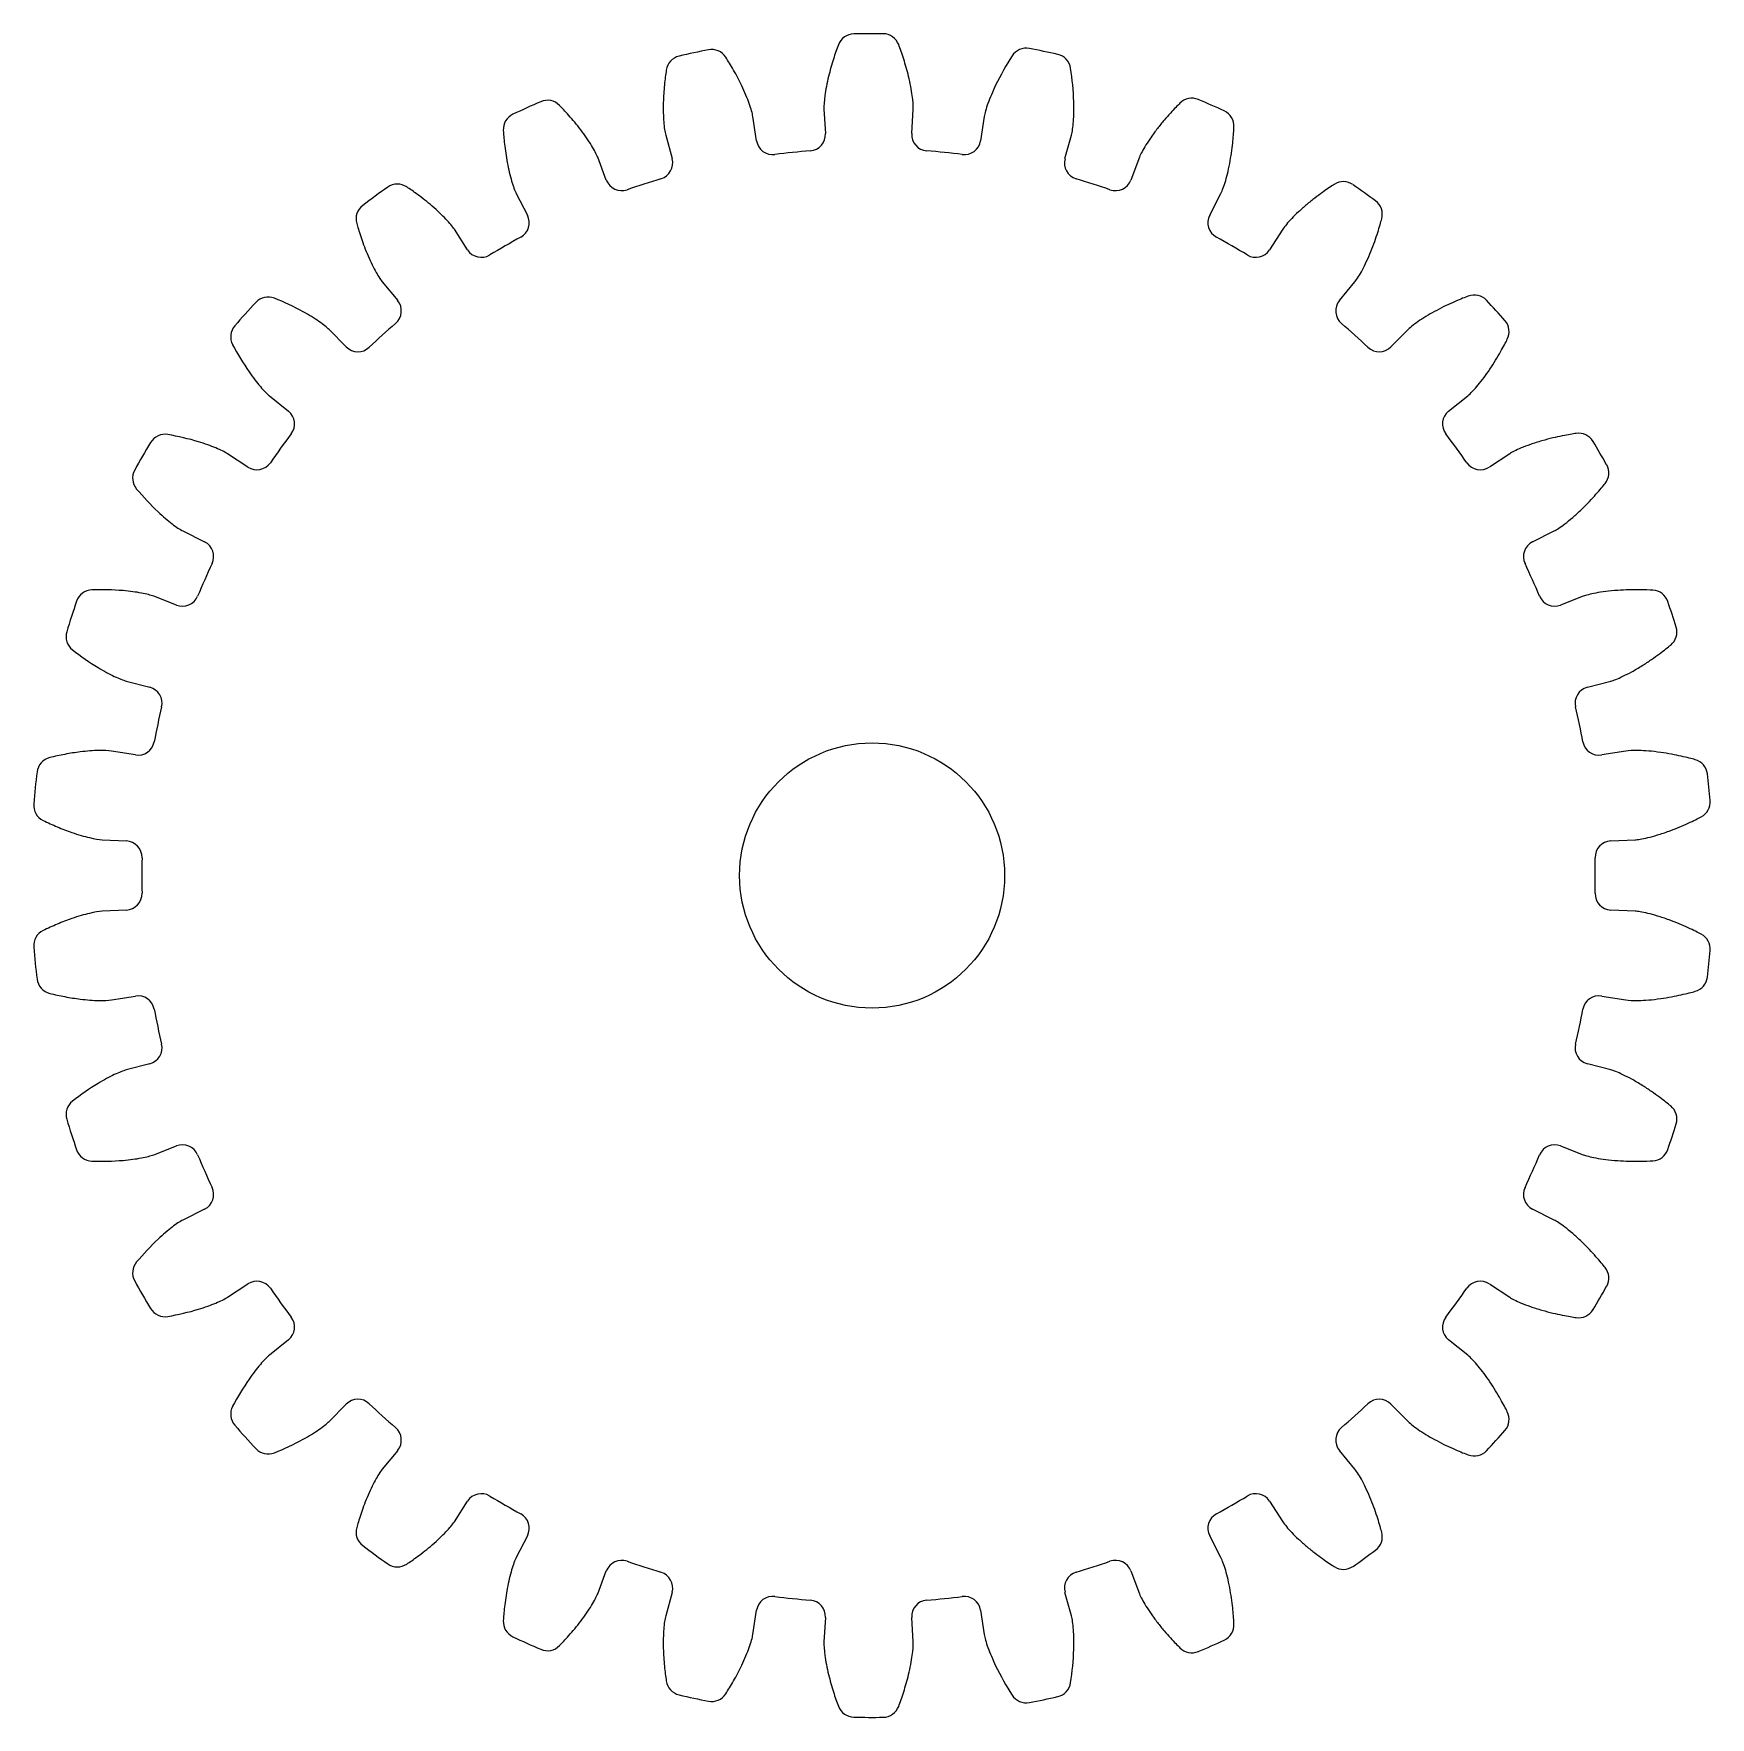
# Model space of a CAD drawing. Header units: millimetres. Extents: x 70.8 to 121.4, y 194.4 to 245.2.
import ezdxf

# ---------------------------------------------------------------- set-up
doc = ezdxf.new("R2010")
doc.units = ezdxf.units.MM
doc.header["$LTSCALE"] = 23.1
doc.layers.get('0').update_dxf_attribs({"linetype": 'CONTINUOUS'})

msp = doc.modelspace()

# ---------------------------------------------------------------- linework, layer by layer
at = {"color": 7, "linetype": 'CONTINUOUS'}
for p, q in [((94.679, 242.971), (94.722, 242.237)), ((97.328, 242.237), (97.37, 242.971)), ((92.644, 242.018), (92.533, 242.745)), ((99.516, 242.745), (99.405, 242.018)), ((89.901, 242.186), (90.095, 241.477)), ((101.954, 241.477), (102.148, 242.186)), ((88.109, 240.831), (87.849, 241.519)), ((104.201, 241.519), (103.941, 240.831)), ((85.391, 240.424), (85.728, 239.771)), ((106.322, 239.771), (106.659, 240.424)), ((83.919, 238.727), (83.522, 239.345)), ((108.528, 239.345), (108.131, 238.727)), ((81.345, 237.764), (81.811, 237.195)), ((110.239, 237.195), (110.705, 237.764)), ((80.258, 235.797), (79.741, 236.32)), ((112.308, 236.32), (111.791, 235.797)), ((77.941, 234.32), (78.515, 233.86)), ((113.535, 233.86), (114.109, 234.32)), ((77.287, 232.17), (76.672, 232.574)), ((115.377, 232.574), (114.763, 232.17)), ((75.327, 230.244), (75.984, 229.914)), ((116.066, 229.914), (116.723, 230.244)), ((75.134, 228.005), (74.449, 228.273)), ((117.6, 228.273), (116.915, 228.005)), ((73.618, 225.713), (74.329, 225.527)), ((117.721, 225.527), (118.432, 225.713)), ((73.894, 223.484), (73.169, 223.603)), ((118.881, 223.603), (118.155, 223.484)), ((72.888, 220.926), (73.622, 220.892)), ((118.427, 220.892), (119.162, 220.926)), ((73.622, 218.803), (72.888, 218.769)), ((119.162, 218.769), (118.427, 218.803)), ((73.169, 216.092), (73.894, 216.211)), ((118.155, 216.211), (118.881, 216.092)), ((74.329, 214.168), (73.618, 213.982)), ((118.432, 213.982), (117.721, 214.168)), ((74.449, 211.422), (75.134, 211.69)), ((116.915, 211.69), (117.6, 211.422)), ((75.984, 209.781), (75.327, 209.451)), ((116.723, 209.451), (116.066, 209.781)), ((76.672, 207.121), (77.287, 207.525)), ((114.763, 207.525), (115.377, 207.121)), ((78.515, 205.835), (77.941, 205.375)), ((114.109, 205.375), (113.535, 205.835)), ((79.741, 203.375), (80.258, 203.898)), ((111.791, 203.898), (112.308, 203.375)), ((81.811, 202.5), (81.345, 201.931)), ((110.705, 201.931), (110.239, 202.5)), ((83.522, 200.35), (83.919, 200.968)), ((108.131, 200.968), (108.528, 200.35)), ((85.728, 199.924), (85.391, 199.271)), ((106.659, 199.271), (106.322, 199.924)), ((87.849, 198.176), (88.109, 198.864)), ((103.941, 198.864), (104.201, 198.176)), ((90.095, 198.218), (89.901, 197.509)), ((102.148, 197.509), (101.954, 198.218)), ((92.533, 196.95), (92.644, 197.677)), ((99.405, 197.677), (99.516, 196.95)), ((94.722, 197.458), (94.679, 196.724)), ((97.37, 196.724), (97.328, 197.458))]:
    msp.add_line(p, q, dxfattribs=at)
msp.add_circle((96.133, 219.847), 4, dxfattribs=at)
for centre, radius, start, end in [((95.589, 244.734), 0.508, 91.2533, 159.3942), ((96.133, 219.847), 25.4, 89.2487, 91.2533), ((96.459, 244.737), 0.508, 20.63, 89.2487), ((90.42, 244.075), 0.508, 103.2674, 171.5489), ((96.133, 219.847), 25.4, 101.2237, 103.2674), ((91.288, 244.263), 0.508, 32.4784, 101.2237), ((100.785, 244.301), 0.508, 79.2281, 147.2585), ((96.133, 219.847), 25.4, 77.2629, 79.2281), ((101.621, 244.127), 0.508, 8.7614, 77.2629), ((96.133, 219.847), 25.4, 113.189, 115.2697), ((86.331, 242.729), 0.508, 44.3162, 113.189), ((105.782, 242.793), 0.508, 67.1928, 135.1452), ((96.133, 219.847), 25.4, 65.2656, 67.1928), ((106.548, 242.456), 0.508, 356.8714, 65.2656), ((85.507, 242.358), 0.508, 115.2697, 183.7121), ((93.135, 242.093), 0.496, 188.6823, 277.4086), ((94.226, 242.208), 0.496, 274.5914, 3.3177), ((97.823, 242.208), 0.496, 176.6823, 265.4086), ((98.915, 242.093), 0.496, 262.5914, 351.3177), ((89.617, 241.345), 0.496, 286.5914, 15.3177), ((96.013, 219.955), 21.828, 94.5914, 97.4086), ((96.036, 219.955), 21.828, 82.5914, 85.4086), ((102.433, 241.345), 0.496, 164.6823, 253.4086), ((88.573, 241.006), 0.496, 200.6823, 289.4086), ((95.991, 219.951), 21.828, 106.5914, 109.4086), ((96.058, 219.951), 21.828, 70.5914, 73.4086), ((103.477, 241.006), 0.496, 250.5914, 339.3177), ((96.133, 219.847), 25.4, 125.146, 127.2602), ((81.804, 240.201), 0.508, 56.1567, 125.146), ((110.357, 240.275), 0.508, 55.1492, 123.0475), ((96.133, 219.847), 25.4, 53.2568, 55.1492), ((81.063, 239.659), 0.508, 127.2602, 195.8702), ((111.024, 239.794), 0.508, 344.9667, 53.2568), ((85.287, 239.543), 0.496, 298.5914, 27.3177), ((106.762, 239.543), 0.496, 152.6823, 241.4086), ((95.971, 219.941), 21.828, 118.5914, 121.4086), ((96.079, 219.941), 21.828, 58.5914, 61.4086), ((84.337, 238.995), 0.496, 212.6823, 301.4086), ((107.713, 238.995), 0.496, 238.5914, 327.3177), ((77.9, 236.793), 0.508, 68.0136, 137.0967), ((114.309, 236.855), 0.508, 43.0991, 110.9619), ((96.133, 219.847), 25.4, 137.0967, 139.2393), ((81.427, 236.88), 0.496, 310.5914, 39.3177), ((110.623, 236.88), 0.496, 140.6823, 229.4086), ((96.133, 219.847), 25.4, 41.2367, 43.0991), ((77.279, 236.1), 0.508, 139.2393, 208.0093), ((95.952, 219.928), 21.828, 130.5914, 133.4086), ((96.097, 219.928), 21.828, 46.5914, 49.4086), ((114.852, 236.256), 0.508, 333.0503, 41.2367), ((80.611, 236.146), 0.496, 224.6823, 313.4086), ((111.438, 236.146), 0.496, 226.5914, 315.3177), ((78.204, 233.473), 0.496, 322.5914, 51.3177), ((113.845, 233.473), 0.496, 128.6823, 217.4086), ((117.46, 232.684), 0.508, 31.0447, 98.8893), ((96.133, 219.847), 25.4, 149.0431, 151.208), ((74.787, 232.652), 0.508, 79.8987, 149.0431), ((95.937, 219.911), 21.828, 142.5914, 145.4086), ((96.112, 219.911), 21.828, 34.5914, 37.4086), ((96.133, 219.847), 25.4, 29.2062, 31.0447), ((77.559, 232.585), 0.496, 236.6823, 325.4086), ((114.49, 232.585), 0.496, 214.5914, 303.3177), ((117.861, 231.994), 0.508, 321.1203, 29.2062), ((74.318, 231.836), 0.508, 151.208, 220.1184), ((75.761, 229.47), 0.496, 334.5914, 63.3177), ((116.289, 229.47), 0.496, 116.6823, 205.4086), ((95.926, 219.892), 21.828, 154.5914, 157.4086), ((96.124, 219.892), 21.828, 22.5914, 25.4086), ((96.133, 219.847), 25.4, 160.9875, 163.1677), ((72.599, 227.957), 0.508, 91.819, 160.9875), ((75.314, 228.468), 0.496, 248.6823, 337.4086), ((116.735, 228.468), 0.496, 202.5914, 291.3177), ((119.671, 227.947), 0.508, 18.9885, 86.8348), ((96.133, 219.847), 25.4, 17.1665, 18.9885), ((72.308, 227.056), 0.508, 163.1677, 232.1915), ((119.916, 227.194), 0.508, 309.1714, 17.1665), ((74.203, 225.047), 0.496, 346.5914, 75.3177), ((117.847, 225.047), 0.496, 104.6823, 193.4086), ((95.919, 219.87), 21.828, 166.5914, 169.4086), ((96.131, 219.87), 21.828, 10.5914, 13.4086), ((73.975, 223.973), 0.496, 260.6823, 349.4086), ((118.075, 223.973), 0.496, 190.5914, 279.3177), ((71.43, 222.91), 0.508, 103.7772, 172.9322), ((120.843, 222.852), 0.508, 6.933, 74.8045), ((96.133, 219.847), 25.4, 172.9322, 175.1203), ((96.133, 219.847), 25.4, 5.1195, 6.933), ((71.331, 221.965), 0.508, 175.1203, 244.2263), ((120.926, 222.069), 0.508, 297.1977, 5.1195), ((73.599, 220.396), 0.496, 358.5914, 87.3177), ((118.451, 220.396), 0.496, 92.6823, 181.4086), ((95.916, 219.847), 21.828, 178.5914, 181.4086), ((96.133, 219.847), 21.828, 358.5914, 1.4086), ((73.599, 219.299), 0.496, 272.6823, 1.4086), ((118.451, 219.299), 0.496, 178.5914, 267.3177), ((71.331, 217.73), 0.508, 115.7737, 184.8797), ((120.926, 217.626), 0.508, 354.8805, 62.8023), ((96.133, 219.847), 25.4, 184.8797, 187.0678), ((96.133, 219.847), 25.4, 353.067, 354.8805), ((71.43, 216.785), 0.508, 187.0678, 256.2228), ((120.843, 216.843), 0.508, 285.1955, 353.067), ((73.975, 215.722), 0.496, 10.5914, 99.3177), ((118.075, 215.722), 0.496, 80.6823, 169.4086), ((95.919, 219.825), 21.828, 190.5914, 193.4086), ((96.131, 219.825), 21.828, 346.5914, 349.4086), ((74.203, 214.648), 0.496, 284.6823, 13.4086), ((117.847, 214.648), 0.496, 166.5914, 255.3177), ((72.308, 212.639), 0.508, 127.8085, 196.8323), ((119.916, 212.501), 0.508, 342.8335, 50.8286), ((96.133, 219.847), 25.4, 196.8323, 199.0125), ((96.133, 219.847), 25.4, 341.0115, 342.8335), ((72.599, 211.738), 0.508, 199.0125, 268.181), ((75.314, 211.227), 0.496, 22.5914, 111.3177), ((95.926, 219.803), 21.828, 202.5914, 205.4086), ((96.124, 219.803), 21.828, 334.5914, 337.4086), ((116.735, 211.227), 0.496, 68.6823, 157.4086), ((119.671, 211.748), 0.508, 273.1652, 341.0115), ((75.761, 210.225), 0.496, 296.6823, 25.4086), ((116.289, 210.225), 0.496, 154.5914, 243.3177), ((74.318, 207.859), 0.508, 139.8816, 208.792), ((117.861, 207.701), 0.508, 330.7938, 38.8797), ((96.133, 219.847), 25.4, 208.792, 210.9569), ((77.559, 207.11), 0.496, 34.5914, 123.3177), ((95.937, 219.784), 21.828, 214.5914, 217.4086), ((96.112, 219.784), 21.828, 322.5914, 325.4086), ((114.49, 207.11), 0.496, 56.6823, 145.4086), ((96.133, 219.847), 25.4, 328.9553, 330.7938), ((74.787, 207.043), 0.508, 210.9569, 280.1013), ((78.204, 206.222), 0.496, 308.6823, 37.4086), ((113.845, 206.222), 0.496, 142.5914, 231.3177), ((117.46, 207.011), 0.508, 261.1107, 328.9553), ((77.279, 203.595), 0.508, 151.9907, 220.7607), ((80.611, 203.549), 0.496, 46.5914, 135.3177), ((95.952, 219.767), 21.828, 226.5914, 229.4086), ((96.097, 219.767), 21.828, 310.5914, 313.4086), ((111.438, 203.549), 0.496, 44.6823, 133.4086), ((96.133, 219.847), 25.4, 220.7607, 222.9033), ((114.852, 203.439), 0.508, 318.7633, 26.9497), ((81.427, 202.815), 0.496, 320.6823, 49.4086), ((110.623, 202.815), 0.496, 130.5914, 219.3177), ((96.133, 219.847), 25.4, 316.9009, 318.7633), ((77.9, 202.902), 0.508, 222.9033, 291.9864), ((114.309, 202.84), 0.508, 249.0381, 316.9009), ((84.337, 200.7), 0.496, 58.5914, 147.3177), ((107.713, 200.7), 0.496, 32.6823, 121.4086), ((95.971, 219.754), 21.828, 238.5914, 241.4086), ((96.079, 219.754), 21.828, 298.5914, 301.4086), ((81.063, 200.036), 0.508, 164.1298, 232.7398), ((85.287, 200.152), 0.496, 332.6823, 61.4086), ((106.762, 200.152), 0.496, 118.5914, 207.3177), ((111.024, 199.901), 0.508, 306.7432, 15.0333), ((96.133, 219.847), 25.4, 232.7398, 234.854), ((88.573, 198.689), 0.496, 70.5914, 159.3177), ((95.991, 219.744), 21.828, 250.5914, 253.4086), ((96.058, 219.744), 21.828, 286.5914, 289.4086), ((103.477, 198.689), 0.496, 20.6823, 109.4086), ((96.133, 219.847), 25.4, 304.8508, 306.7432), ((81.804, 199.494), 0.508, 234.854, 303.8433), ((89.617, 198.35), 0.496, 344.6823, 73.4086), ((102.433, 198.35), 0.496, 106.5914, 195.3177), ((110.357, 199.42), 0.508, 236.9525, 304.8508), ((93.135, 197.602), 0.496, 82.5914, 171.3177), ((96.013, 219.74), 21.828, 262.5914, 265.4086), ((94.226, 197.487), 0.496, 356.6823, 85.4086), ((97.823, 197.487), 0.496, 94.5914, 183.3177), ((96.036, 219.74), 21.828, 274.5914, 277.4086), ((98.915, 197.602), 0.496, 8.6823, 97.4086), ((85.507, 197.337), 0.508, 176.2879, 244.7303), ((106.548, 197.239), 0.508, 294.7344, 3.1286), ((96.133, 219.847), 25.4, 244.7303, 246.811), ((86.331, 196.966), 0.508, 246.811, 315.6838), ((96.133, 219.847), 25.4, 292.8072, 294.7344), ((105.782, 196.902), 0.508, 224.8548, 292.8072), ((90.42, 195.62), 0.508, 188.4511, 256.7326), ((96.133, 219.847), 25.4, 256.7326, 258.7763), ((91.288, 195.432), 0.508, 258.7763, 327.5216), ((100.785, 195.394), 0.508, 212.7415, 280.7719), ((96.133, 219.847), 25.4, 280.7719, 282.7371), ((101.621, 195.568), 0.508, 282.7371, 351.2386), ((95.589, 194.961), 0.508, 200.6058, 268.7467), ((96.459, 194.958), 0.508, 270.7513, 339.37), ((96.133, 219.847), 25.4, 268.7467, 270.7513)]:
    msp.add_arc(centre, radius, start, end, dxfattribs=at)
for points, knots in [([(95.113, 244.912), (95.065, 244.786), (94.963, 244.496), (94.8, 243.925), (94.69, 243.348), (94.674, 243.073), (94.679, 242.971)], [0, 0, 0, 0, 0.231034, 0.462069, 0.731034, 1, 1, 1, 1]), ([(97.37, 242.971), (97.375, 243.073), (97.359, 243.349), (97.249, 243.927), (97.086, 244.499), (96.983, 244.789), (96.935, 244.916)], [0, 0, 0, 0, 0.268975, 0.537951, 0.768975, 1, 1, 1, 1]), ([(92.533, 242.745), (92.517, 242.845), (92.445, 243.108), (92.221, 243.645), (91.947, 244.165), (91.788, 244.424), (91.717, 244.536)], [0, 0, 0, 0, 0.268939, 0.537879, 0.768939, 1, 1, 1, 1]), ([(100.358, 244.576), (100.181, 244.3), (99.888, 243.786), (99.607, 243.118), (99.533, 242.847), (99.516, 242.745)], [0, 0, 0, 0, 0.431282, 0.715641, 1, 1, 1, 1]), ([(89.918, 244.15), (89.898, 244.018), (89.859, 243.718), (89.82, 243.132), (89.834, 242.553), (89.875, 242.283), (89.901, 242.186)], [0, 0, 0, 0, 0.231061, 0.462121, 0.731061, 1, 1, 1, 1]), ([(102.148, 242.186), (102.175, 242.286), (102.217, 242.564), (102.232, 243.291), (102.173, 243.879), (102.123, 244.204)], [0, 0, 0, 0, 0.284343, 0.568686, 1, 1, 1, 1]), ([(87.849, 241.519), (87.812, 241.613), (87.689, 241.852), (87.351, 242.342), (86.962, 242.806), (86.769, 243.008), (86.695, 243.083)], [0, 0, 0, 0, 0.256236, 0.512472, 0.756236, 1, 1, 1, 1]), ([(105.422, 243.152), (105.355, 243.084), (105.204, 242.93), (104.95, 242.643), (104.741, 242.386), (104.546, 242.122), (104.339, 241.809), (104.239, 241.617), (104.201, 241.519)], [0, 0, 0, 0, 0.251001, 0.376502, 0.502002, 0.626502, 0.751001, 1, 1, 1, 1]), ([(85, 242.325), (85.007, 242.221), (85.028, 241.942), (85.112, 241.344), (85.25, 240.766), (85.345, 240.514), (85.391, 240.424)], [0, 0, 0, 0, 0.244035, 0.488069, 0.744035, 1, 1, 1, 1]), ([(106.659, 240.424), (106.706, 240.518), (106.781, 240.72), (106.876, 241.083), (106.942, 241.405), (106.993, 241.731), (107.036, 242.106), (107.05, 242.324), (107.055, 242.428)], [0, 0, 0, 0, 0.252105, 0.378158, 0.50421, 0.628158, 0.752105, 1, 1, 1, 1]), ([(83.522, 239.345), (83.467, 239.429), (83.298, 239.636), (82.871, 240.041), (82.399, 240.41), (82.171, 240.566), (82.087, 240.623)], [0, 0, 0, 0, 0.255606, 0.511211, 0.755606, 1, 1, 1, 1]), ([(110.08, 240.701), (109.99, 240.642), (109.806, 240.52), (109.501, 240.294), (109.242, 240.086), (108.994, 239.867), (108.724, 239.601), (108.586, 239.434), (108.528, 239.345)], [0, 0, 0, 0, 0.247059, 0.370588, 0.494118, 0.620588, 0.747059, 1, 1, 1, 1]), ([(80.574, 239.52), (80.602, 239.422), (80.68, 239.158), (80.885, 238.596), (81.138, 238.066), (81.282, 237.841), (81.345, 237.764)], [0, 0, 0, 0, 0.244475, 0.488951, 0.744475, 1, 1, 1, 1]), ([(110.705, 237.764), (110.771, 237.846), (110.888, 238.03), (111.057, 238.37), (111.189, 238.674), (111.307, 238.985), (111.428, 239.345), (111.487, 239.559), (111.515, 239.662)], [0, 0, 0, 0, 0.252733, 0.379099, 0.505465, 0.629099, 0.752733, 1, 1, 1, 1]), ([(79.741, 236.32), (79.671, 236.389), (79.464, 236.555), (78.881, 236.914), (78.381, 237.147), (78.09, 237.264)], [0, 0, 0, 0, 0.28445, 0.568901, 1, 1, 1, 1]), ([(114.127, 237.33), (114.033, 237.294), (113.759, 237.187), (113.195, 236.922), (112.643, 236.596), (112.393, 236.404), (112.308, 236.32)], [0, 0, 0, 0, 0.263436, 0.526872, 0.763436, 1, 1, 1, 1]), ([(76.83, 235.861), (76.978, 235.584), (77.261, 235.112), (77.678, 234.57), (77.865, 234.382), (77.941, 234.32)], [0, 0, 0, 0, 0.431093, 0.715547, 1, 1, 1, 1]), ([(114.109, 234.32), (114.201, 234.395), (114.419, 234.625), (114.802, 235.14), (115.124, 235.674), (115.259, 235.935), (115.304, 236.025)], [0, 0, 0, 0, 0.23655, 0.4731, 0.73655, 1, 1, 1, 1]), ([(117.381, 233.186), (117.287, 233.172), (117.067, 233.136), (116.682, 233.052), (116.334, 232.962), (115.992, 232.853), (115.621, 232.709), (115.444, 232.617), (115.377, 232.574)], [0, 0, 0, 0, 0.233862, 0.350793, 0.467725, 0.600793, 0.733862, 1, 1, 1, 1]), ([(76.672, 232.574), (76.59, 232.627), (76.355, 232.746), (75.714, 232.974), (75.185, 233.097), (74.876, 233.152)], [0, 0, 0, 0, 0.284427, 0.568853, 1, 1, 1, 1]), ([(116.723, 230.244), (116.794, 230.28), (116.962, 230.387), (117.271, 230.637), (117.537, 230.879), (117.789, 231.135), (118.054, 231.427), (118.196, 231.6), (118.256, 231.675)], [0, 0, 0, 0, 0.266357, 0.399536, 0.532714, 0.649536, 0.766357, 1, 1, 1, 1]), ([(73.93, 231.509), (74.132, 231.269), (74.502, 230.873), (75.02, 230.432), (75.24, 230.288), (75.327, 230.244)], [0, 0, 0, 0, 0.431201, 0.7156, 1, 1, 1, 1]), ([(74.449, 228.273), (74.359, 228.307), (74.106, 228.374), (73.435, 228.464), (72.894, 228.474), (72.583, 228.464)], [0, 0, 0, 0, 0.284307, 0.568615, 1, 1, 1, 1]), ([(119.699, 228.454), (119.599, 228.46), (119.373, 228.47), (118.979, 228.469), (118.621, 228.453), (118.263, 228.418), (117.868, 228.354), (117.675, 228.301), (117.6, 228.273)], [0, 0, 0, 0, 0.232417, 0.348626, 0.464834, 0.598626, 0.732417, 1, 1, 1, 1]), ([(71.996, 226.654), (72.242, 226.464), (72.685, 226.154), (73.281, 225.833), (73.524, 225.739), (73.618, 225.713)], [0, 0, 0, 0, 0.431414, 0.715707, 1, 1, 1, 1]), ([(118.432, 225.713), (118.509, 225.734), (118.697, 225.805), (119.054, 225.986), (119.364, 226.167), (119.663, 226.365), (119.982, 226.595), (120.159, 226.737), (120.237, 226.801)], [0, 0, 0, 0, 0.267777, 0.401666, 0.535554, 0.651666, 0.767777, 1, 1, 1, 1]), ([(73.169, 223.603), (73.074, 223.617), (72.813, 223.63), (72.288, 223.591), (71.763, 223.507), (71.46, 223.441), (71.309, 223.404)], [0, 0, 0, 0, 0.284252, 0.568505, 0.784252, 1, 1, 1, 1]), ([(120.976, 223.342), (120.877, 223.369), (120.656, 223.427), (120.271, 223.508), (119.918, 223.567), (119.561, 223.607), (119.161, 223.627), (118.96, 223.615), (118.881, 223.603)], [0, 0, 0, 0, 0.231439, 0.347158, 0.462878, 0.597158, 0.731439, 1, 1, 1, 1]), ([(71.11, 221.507), (71.25, 221.44), (71.532, 221.312), (72.029, 221.121), (72.534, 220.973), (72.791, 220.932), (72.888, 220.926)], [0, 0, 0, 0, 0.215752, 0.431504, 0.715752, 1, 1, 1, 1]), ([(119.162, 220.926), (119.242, 220.931), (119.441, 220.961), (119.828, 221.064), (120.17, 221.177), (120.502, 221.308), (120.862, 221.467), (121.066, 221.57), (121.158, 221.617)], [0, 0, 0, 0, 0.268635, 0.402952, 0.53727, 0.652952, 0.768635, 1, 1, 1, 1]), ([(72.888, 218.769), (72.791, 218.763), (72.534, 218.722), (72.029, 218.574), (71.532, 218.383), (71.25, 218.255), (71.11, 218.188)], [0, 0, 0, 0, 0.284248, 0.568496, 0.784248, 1, 1, 1, 1]), ([(121.158, 218.078), (121.066, 218.125), (120.862, 218.228), (120.502, 218.387), (120.17, 218.518), (119.828, 218.631), (119.441, 218.734), (119.242, 218.764), (119.162, 218.769)], [0, 0, 0, 0, 0.231365, 0.347048, 0.46273, 0.597048, 0.731365, 1, 1, 1, 1]), ([(71.309, 216.291), (71.46, 216.254), (71.763, 216.188), (72.288, 216.104), (72.813, 216.065), (73.074, 216.078), (73.169, 216.092)], [0, 0, 0, 0, 0.215748, 0.431495, 0.715748, 1, 1, 1, 1]), ([(118.881, 216.092), (118.96, 216.08), (119.161, 216.068), (119.561, 216.088), (119.918, 216.128), (120.271, 216.187), (120.656, 216.268), (120.877, 216.326), (120.976, 216.353)], [0, 0, 0, 0, 0.268561, 0.402842, 0.537122, 0.652842, 0.768561, 1, 1, 1, 1]), ([(73.618, 213.982), (73.524, 213.956), (73.281, 213.862), (72.685, 213.541), (72.242, 213.231), (71.996, 213.041)], [0, 0, 0, 0, 0.284293, 0.568586, 1, 1, 1, 1]), ([(120.237, 212.894), (120.159, 212.958), (119.982, 213.1), (119.663, 213.33), (119.364, 213.528), (119.054, 213.709), (118.697, 213.89), (118.509, 213.961), (118.432, 213.982)], [0, 0, 0, 0, 0.232223, 0.348334, 0.464446, 0.598334, 0.732223, 1, 1, 1, 1]), ([(72.583, 211.231), (72.894, 211.221), (73.435, 211.231), (74.106, 211.321), (74.359, 211.388), (74.449, 211.422)], [0, 0, 0, 0, 0.431385, 0.715693, 1, 1, 1, 1]), ([(117.6, 211.422), (117.675, 211.394), (117.868, 211.341), (118.263, 211.277), (118.621, 211.242), (118.979, 211.226), (119.373, 211.225), (119.599, 211.235), (119.699, 211.241)], [0, 0, 0, 0, 0.267583, 0.401374, 0.535166, 0.651374, 0.767583, 1, 1, 1, 1]), ([(75.327, 209.451), (75.24, 209.407), (75.02, 209.263), (74.502, 208.822), (74.132, 208.426), (73.93, 208.186)], [0, 0, 0, 0, 0.2844, 0.568799, 1, 1, 1, 1]), ([(118.256, 208.02), (118.196, 208.095), (118.054, 208.268), (117.789, 208.56), (117.537, 208.816), (117.271, 209.058), (116.962, 209.308), (116.794, 209.415), (116.723, 209.451)], [0, 0, 0, 0, 0.233643, 0.350464, 0.467286, 0.600464, 0.733643, 1, 1, 1, 1]), ([(74.876, 206.543), (75.185, 206.598), (75.714, 206.721), (76.355, 206.949), (76.59, 207.068), (76.672, 207.121)], [0, 0, 0, 0, 0.431147, 0.715573, 1, 1, 1, 1]), ([(115.377, 207.121), (115.444, 207.078), (115.621, 206.986), (115.992, 206.842), (116.334, 206.733), (116.682, 206.643), (117.067, 206.559), (117.287, 206.523), (117.381, 206.509)], [0, 0, 0, 0, 0.266138, 0.399207, 0.532275, 0.649207, 0.766138, 1, 1, 1, 1]), ([(77.941, 205.375), (77.865, 205.313), (77.678, 205.125), (77.261, 204.583), (76.978, 204.111), (76.83, 203.834)], [0, 0, 0, 0, 0.284453, 0.568907, 1, 1, 1, 1]), ([(115.304, 203.67), (115.259, 203.76), (115.124, 204.021), (114.802, 204.555), (114.419, 205.07), (114.201, 205.3), (114.109, 205.375)], [0, 0, 0, 0, 0.26345, 0.5269, 0.76345, 1, 1, 1, 1]), ([(78.09, 202.431), (78.381, 202.548), (78.881, 202.781), (79.464, 203.14), (79.671, 203.306), (79.741, 203.375)], [0, 0, 0, 0, 0.431099, 0.71555, 1, 1, 1, 1]), ([(112.308, 203.375), (112.393, 203.291), (112.643, 203.099), (113.195, 202.773), (113.759, 202.508), (114.033, 202.401), (114.127, 202.365)], [0, 0, 0, 0, 0.236564, 0.473128, 0.736564, 1, 1, 1, 1]), ([(81.345, 201.931), (81.282, 201.854), (81.138, 201.629), (80.885, 201.099), (80.68, 200.537), (80.602, 200.273), (80.574, 200.175)], [0, 0, 0, 0, 0.255525, 0.511049, 0.755525, 1, 1, 1, 1]), ([(111.515, 200.033), (111.487, 200.136), (111.428, 200.35), (111.307, 200.71), (111.189, 201.021), (111.057, 201.325), (110.888, 201.665), (110.771, 201.849), (110.705, 201.931)], [0, 0, 0, 0, 0.247267, 0.370901, 0.494535, 0.620901, 0.747267, 1, 1, 1, 1]), ([(82.087, 199.072), (82.171, 199.129), (82.399, 199.285), (82.871, 199.654), (83.298, 200.059), (83.467, 200.266), (83.522, 200.35)], [0, 0, 0, 0, 0.244394, 0.488789, 0.744394, 1, 1, 1, 1]), ([(108.528, 200.35), (108.586, 200.261), (108.724, 200.094), (108.994, 199.828), (109.242, 199.609), (109.501, 199.401), (109.806, 199.175), (109.99, 199.053), (110.08, 198.994)], [0, 0, 0, 0, 0.252941, 0.379412, 0.505882, 0.629412, 0.752941, 1, 1, 1, 1]), ([(85.391, 199.271), (85.345, 199.181), (85.25, 198.929), (85.112, 198.351), (85.028, 197.753), (85.007, 197.474), (85, 197.37)], [0, 0, 0, 0, 0.255965, 0.511931, 0.755965, 1, 1, 1, 1]), ([(107.055, 197.267), (107.05, 197.371), (107.036, 197.589), (106.993, 197.964), (106.942, 198.29), (106.876, 198.612), (106.781, 198.975), (106.706, 199.177), (106.659, 199.271)], [0, 0, 0, 0, 0.247895, 0.371842, 0.49579, 0.621842, 0.747895, 1, 1, 1, 1]), ([(86.695, 196.612), (86.769, 196.687), (86.962, 196.889), (87.351, 197.353), (87.689, 197.843), (87.812, 198.082), (87.849, 198.176)], [0, 0, 0, 0, 0.243764, 0.487528, 0.743764, 1, 1, 1, 1]), ([(104.201, 198.176), (104.239, 198.078), (104.339, 197.886), (104.546, 197.573), (104.741, 197.309), (104.95, 197.052), (105.204, 196.765), (105.355, 196.611), (105.422, 196.543)], [0, 0, 0, 0, 0.248999, 0.373498, 0.497998, 0.623498, 0.748999, 1, 1, 1, 1]), ([(89.901, 197.509), (89.875, 197.412), (89.834, 197.142), (89.82, 196.563), (89.859, 195.977), (89.898, 195.677), (89.918, 195.545)], [0, 0, 0, 0, 0.268939, 0.537879, 0.768939, 1, 1, 1, 1]), ([(102.123, 195.491), (102.173, 195.816), (102.232, 196.404), (102.217, 197.131), (102.175, 197.409), (102.148, 197.509)], [0, 0, 0, 0, 0.431314, 0.715657, 1, 1, 1, 1]), ([(91.717, 195.159), (91.788, 195.271), (91.947, 195.53), (92.221, 196.05), (92.445, 196.587), (92.517, 196.85), (92.533, 196.95)], [0, 0, 0, 0, 0.231061, 0.462121, 0.731061, 1, 1, 1, 1]), ([(94.679, 196.724), (94.674, 196.622), (94.69, 196.347), (94.8, 195.77), (94.963, 195.199), (95.065, 194.909), (95.113, 194.783)], [0, 0, 0, 0, 0.268966, 0.537931, 0.768966, 1, 1, 1, 1]), ([(96.935, 194.779), (96.983, 194.906), (97.086, 195.196), (97.249, 195.768), (97.359, 196.346), (97.375, 196.622), (97.37, 196.724)], [0, 0, 0, 0, 0.231025, 0.462049, 0.731025, 1, 1, 1, 1]), ([(99.516, 196.95), (99.533, 196.848), (99.607, 196.577), (99.888, 195.909), (100.181, 195.395), (100.358, 195.119)], [0, 0, 0, 0, 0.284359, 0.568718, 1, 1, 1, 1])]:
    msp.add_open_spline(points, degree=3, knots=knots, dxfattribs=at)

doc.saveas('drawing.dxf')
